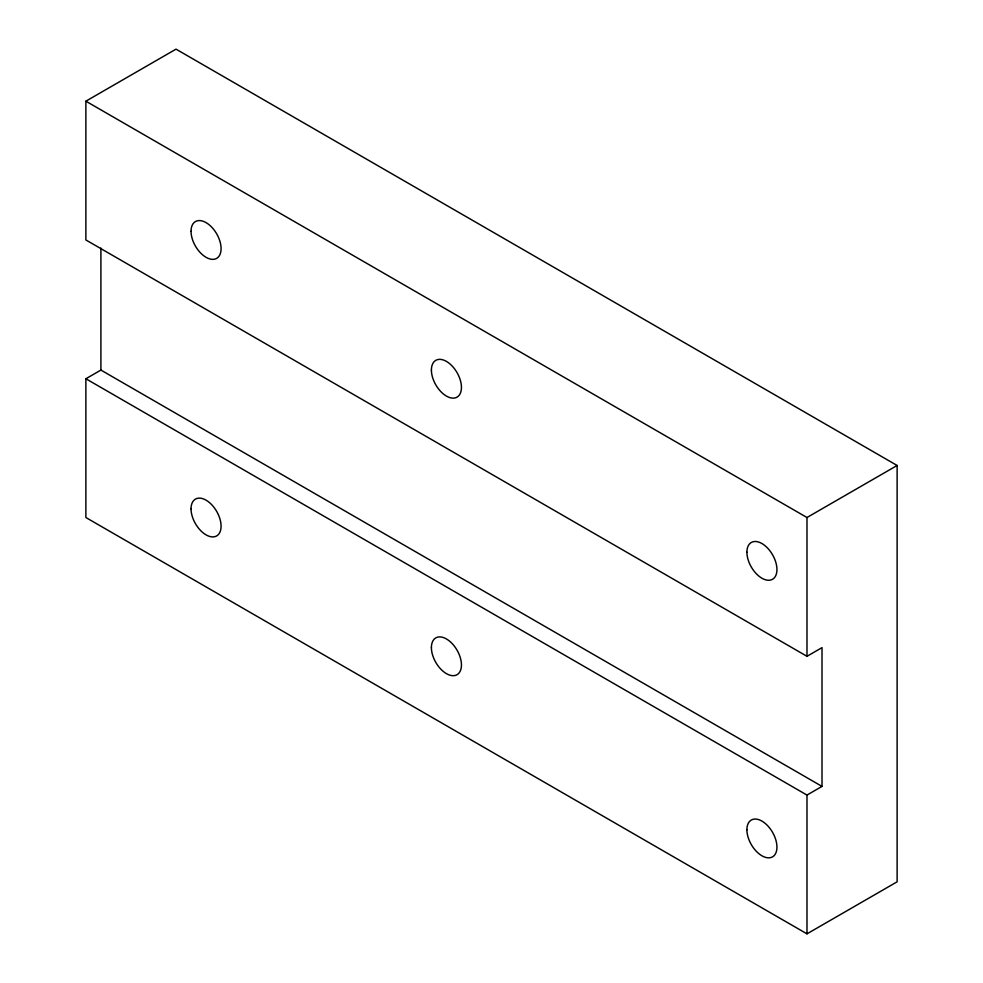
<?xml version="1.0" encoding="UTF-8"?>
<svg xmlns="http://www.w3.org/2000/svg" width="983" height="983" viewBox="0 0 983 983"><rect width="100%" height="100%" fill="white"/><g stroke="black" fill="none" stroke-linecap="round" stroke-linejoin="round"><path stroke-width="1.47" d="M85.877 101.188L176.018 49.15L897.123 465.475L897.123 881.812L806.982 933.85L85.877 517.525L85.877 378.75L100.905 370.075L822.009 786.4L822.009 647.625L806.982 656.3L85.877 239.963L85.877 101.188L806.982 517.513L897.123 465.475M85.877 378.75L806.982 795.075L822.009 786.4M806.982 517.513L806.982 656.3M806.982 795.075L806.982 933.85M100.905 248.072L100.905 370.075M191.034 508.85A21.245 12.263 60 0 0 213.569 536.878A21.245 12.263 60 0 0 213.569 506.835A21.245 12.263 60 0 0 191.034 508.85M431.402 647.625A21.245 12.263 60 0 0 453.937 675.653A21.245 12.263 60 0 0 453.937 645.61A21.245 12.263 60 0 0 431.402 647.625M746.896 829.763A21.245 12.263 60 0 0 769.431 857.803A21.245 12.263 60 0 0 769.431 827.76A21.245 12.263 60 0 0 746.896 829.763M431.402 370.075A21.245 12.263 60 0 0 453.937 398.103A21.245 12.263 60 0 0 453.937 368.06A21.245 12.263 60 0 0 431.402 370.075M191.034 231.3A21.245 12.263 60 0 0 213.569 259.328A21.245 12.263 60 0 0 213.569 229.285A21.245 12.263 60 0 0 191.034 231.3M746.896 552.213A21.245 12.263 60 0 0 769.431 580.24A21.245 12.263 60 0 0 769.431 550.197A21.245 12.263 60 0 0 746.896 552.213"/></g></svg>
